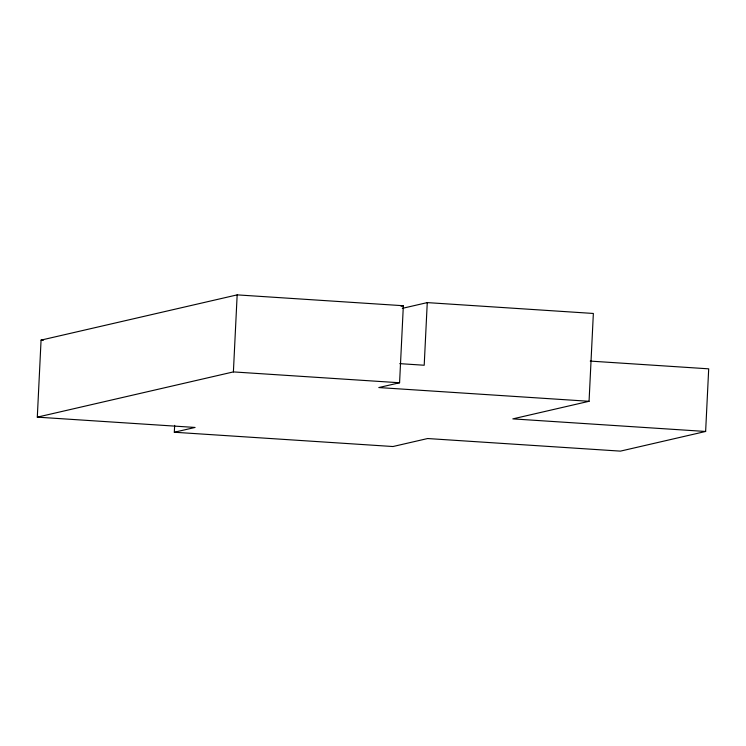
<?xml version="1.0" encoding="UTF-8"?>
<svg xmlns="http://www.w3.org/2000/svg" width="746" height="746" viewBox="0 0 746 746"><rect width="100%" height="100%" fill="white"/><g stroke="black" fill="none" stroke-linecap="round" stroke-linejoin="round"><path stroke-width="1.12" d="M174.648 425.369L174.312 432.242L195.079 427.449L37.3 417.145L41.067 340.111L237.163 294.875L403.344 305.729L399.576 382.763L378.8 387.556L589.06 401.292L593.359 313.46L427.262 302.606L402.327 308.359M37.3 417.145L233.395 371.909L237.163 294.875M427.262 302.606L424.204 365.242L399.791 363.647M174.312 432.242L392.965 446.528L427.626 438.536L620.43 451.125L705.632 431.468L708.7 368.832L590.226 361.092M401.078 306.252L403.344 305.729M589.06 401.292L512.828 418.879L705.632 431.468M41.067 340.111L43.389 340.26M233.395 371.909L399.576 382.763"/></g></svg>
